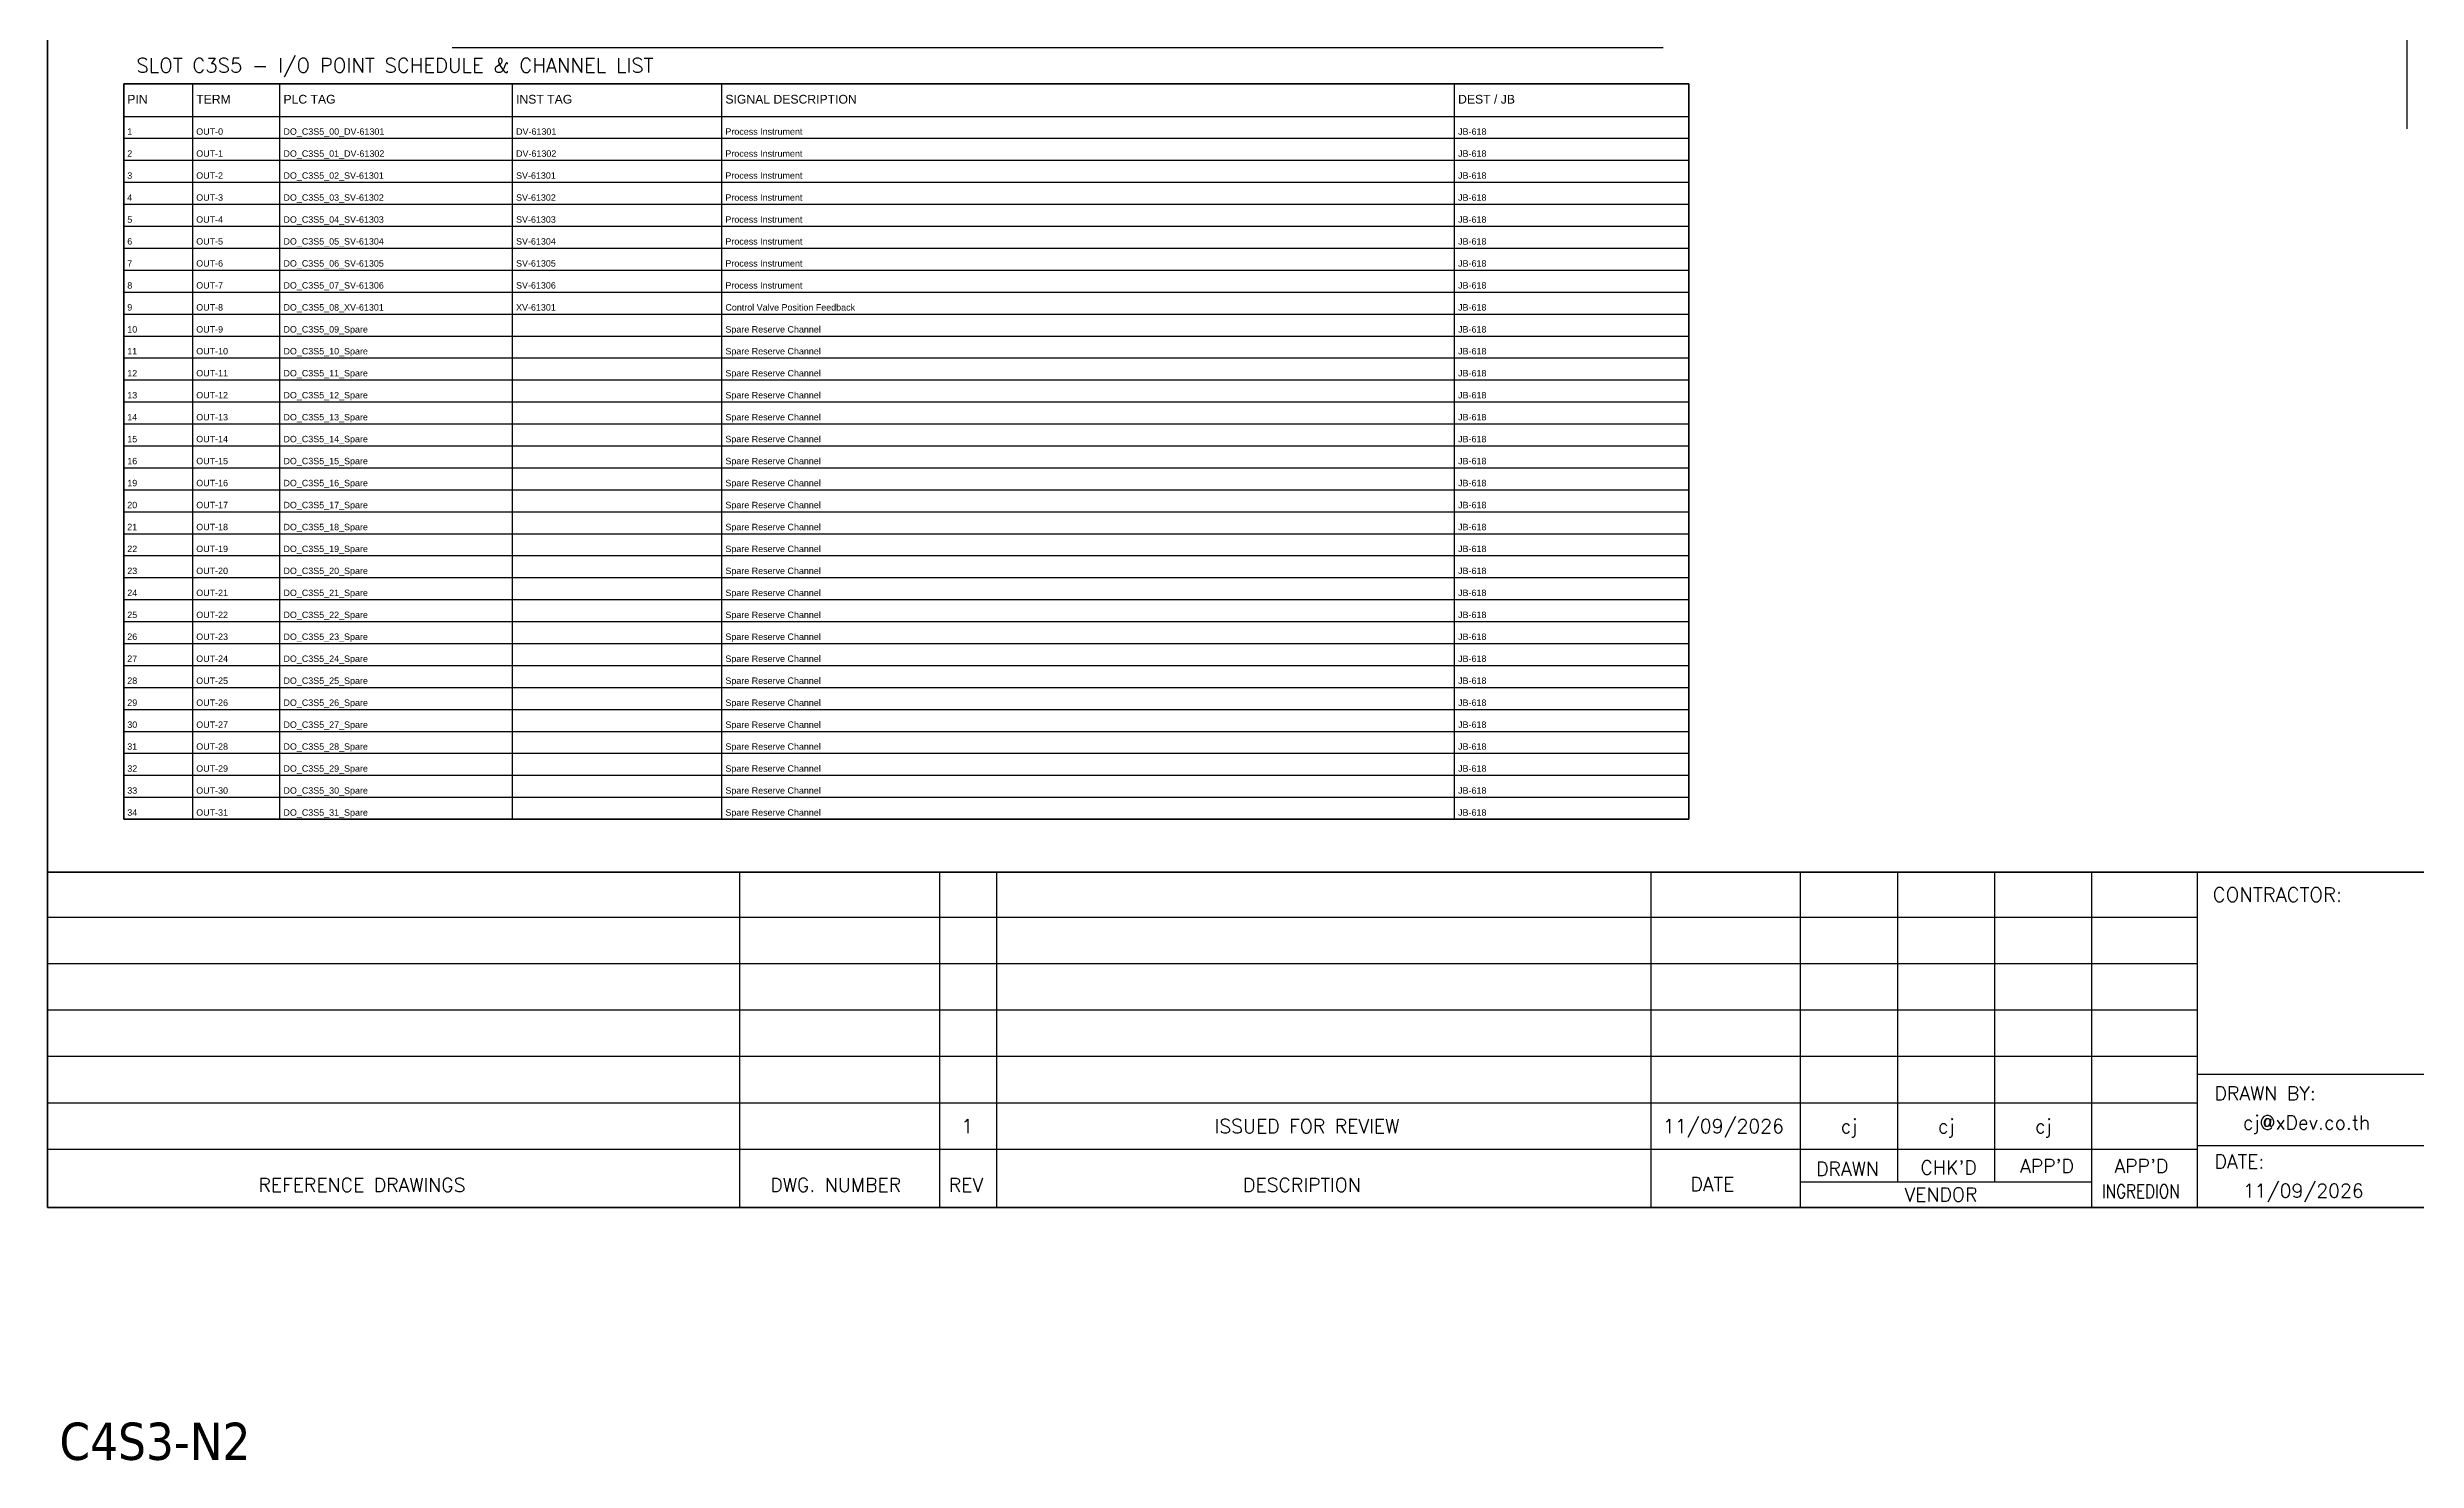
# Model space of a CAD drawing. Header units: millimetres. Extents: x 0 to 62600, y 0 to 14837.
# Drawn here: x 20967 to 23004, y 5791 to 7006 of the extents above; entities that cross this region are included whole.
import ezdxf
from ezdxf.enums import TextEntityAlignment as Align

# ---------------------------------------------------------------- set-up
doc = ezdxf.new("R2010")
doc.units = ezdxf.units.MM
for name, color, linetype in [('GT_1', 9, 'Continuous'), ('HELPPOINT', 7, 'Continuous'), ('MEMBER', 7, 'Continuous')]:
    doc.layers.add(name, color=color, linetype=linetype)
doc.layers.add('IE-WIRE', color=7, linetype='Continuous', lineweight=25)
doc.styles.add('ROMANS', font='romans.shx', dxfattribs={"width": 0.85, "height": 25})
doc.styles.get("Standard").update_dxf_attribs({"font": 'arial.ttf'})
doc.styles.add('Tahoma', font='')
doc.styles.get('Tahoma').set_extended_font_data('Tahoma')

msp = doc.modelspace()

# ---------------------------------------------------------------- linework, layer by layer
at = {"color": 7}
for p, q in [((21091.5, 6342.2), (21091.5, 6974.3)), ((21166.5, 6342.2), (21166.5, 6974.3)), ((21366.5, 6342.2), (21366.5, 6974.3)), ((21546.5, 6342.2), (21546.5, 6974.3)), ((22176.5, 6342.2), (22176.5, 6974.3)), ((21032.2, 6946.3), (22378, 6946.3))]:
    msp.add_line(p, q, dxfattribs=at)
at = {"color": 8}
for p, q in [((21032.2, 6927.5), (22378, 6927.5)), ((21032.2, 6908.6), (22378, 6908.6)), ((21032.2, 6889.7), (22378, 6889.7)), ((21032.2, 6870.8), (22378, 6870.8)), ((21032.2, 6851.9), (22378, 6851.9)), ((21032.2, 6833.1), (22378, 6833.1)), ((21032.2, 6814.2), (22378, 6814.2)), ((21032.2, 6795.3), (22378, 6795.3)), ((21032.2, 6776.4), (22378, 6776.4)), ((21032.2, 6757.5), (22378, 6757.5)), ((21032.2, 6738.7), (22378, 6738.7)), ((21032.2, 6719.8), (22378, 6719.8)), ((21032.2, 6700.9), (22378, 6700.9)), ((21032.2, 6682), (22378, 6682)), ((21032.2, 6663.2), (22378, 6663.2)), ((21032.2, 6644.3), (22378, 6644.3)), ((21032.2, 6625.4), (22378, 6625.4)), ((21032.2, 6606.5), (22378, 6606.5)), ((21032.2, 6587.6), (22378, 6587.6)), ((21032.2, 6568.8), (22378, 6568.8)), ((21032.2, 6549.9), (22378, 6549.9)), ((21032.2, 6531), (22378, 6531)), ((21032.2, 6512.1), (22378, 6512.1)), ((21032.2, 6493.3), (22378, 6493.3)), ((21032.2, 6474.4), (22378, 6474.4)), ((21032.2, 6455.5), (22378, 6455.5)), ((21032.2, 6436.6), (22378, 6436.6)), ((21032.2, 6417.7), (22378, 6417.7)), ((21032.2, 6398.9), (22378, 6398.9)), ((21032.2, 6380), (22378, 6380)), ((21032.2, 6361.1), (22378, 6361.1))]:
    msp.add_line(p, q, dxfattribs=at)
msp.add_lwpolyline([(21032.2, 6974.3), (22378, 6974.3), (22378, 6342.2), (21032.2, 6342.2)], close=True)
at = {"color": 7}
msp.add_lwpolyline([(21032.2, 6342.2), (22378, 6342.2), (22378, 6974.3), (21032.2, 6974.3), (21032.2, 6342.2)], dxfattribs=at)
at = {"layer": 'GT_1', "color": 4}
for p, q in [((21561.9, 6008.4), (21561.9, 6296.6)), ((21733.8, 6008.4), (21733.8, 6296.6)), ((21782.9, 6008.4), (21782.9, 6296.6)), ((22345.6, 6008.4), (22345.6, 6296.6)), ((22473.9, 6008.4), (22473.9, 6296.6)), ((22557.5, 6030.2), (22557.5, 6296.6)), ((22641, 6030.3), (22641, 6296.6)), ((22724.3, 6008.4), (22724.3, 6296.6)), ((22815.3, 6008.4), (22815.3, 6296.6)), ((22815.3, 6257.7), (20966.5, 6257.7)), ((22815.3, 6217.9), (20966.5, 6217.9)), ((22815.3, 6178), (20966.5, 6178)), ((22815.3, 6138.1), (20966.5, 6138.1)), ((23602.3, 6122.8), (22815.3, 6122.8)), ((22815.3, 6098.2), (20966.5, 6098.2)), ((22815.2, 6058.2), (20966.5, 6058.2)), ((23602.3, 6061.3), (22815.3, 6061.3)), ((22724.3, 6030.2), (22473.9, 6030.2))]:
    msp.add_line(p, q, dxfattribs=at)
at = {"layer": 'HELPPOINT', "color": 4, "lineweight": 35}
for p, q in [((20966.5, 6008.4), (20966.5, 8712.6)), ((20966.5, 6008.4), (20966.5, 8712.6)), ((24859.8, 6008.4), (20966.5, 6008.4)), ((24859.8, 6008.4), (20966.5, 6008.4))]:
    msp.add_line(p, q, dxfattribs=at)
at = {"layer": 'IE-WIRE', "color": 4, "ltscale": 25.4}
msp.add_line((22995.3, 8415.2), (22995.3, 6935.6), dxfattribs=at)
at = {"layer": 'IE-WIRE', "color": 4}
msp.add_line((21314.6, 7005.6), (22355.9, 7005.6), dxfattribs=at)
at = {"layer": 'MEMBER', "color": 4, "lineweight": 35}
msp.add_line((20966.5, 6296.6), (24859.8, 6296.6), dxfattribs=at)
msp.add_line((20966.5, 6296.6), (24859.8, 6296.6), dxfattribs=at)

# ---------------------------------------------------------------- texts
at = {"color": 3}
for s, p in [('PIN', (21035.2, 6957.3)), ('TERM', (21094.5, 6957.3)), ('PLC TAG', (21169.5, 6957.3)), ('INST TAG', (21369.5, 6957.3)), ('SIGNAL DESCRIPTION', (21549.5, 6957.3)), ('DEST / JB', (22179.5, 6957.3))]:
    msp.add_text(s, height=7.5, dxfattribs=at).set_placement(p)
at = {"color": 7}
for s, p in [('1', (21035.2, 6930.5)), ('OUT-0', (21094.5, 6930.5)), ('DO_C3S5_00_DV-61301', (21169.5, 6930.5)), ('DV-61301', (21369.5, 6930.5)), ('Process Instrument', (21549.5, 6930.5)), ('JB-618', (22179.5, 6930.5)), ('2', (21035.2, 6911.6)), ('OUT-1', (21094.5, 6911.6)), ('DO_C3S5_01_DV-61302', (21169.5, 6911.6)), ('DV-61302', (21369.5, 6911.6)), ('Process Instrument', (21549.5, 6911.6)), ('JB-618', (22179.5, 6911.6)), ('3', (21035.2, 6892.7)), ('OUT-2', (21094.5, 6892.7)), ('DO_C3S5_02_SV-61301', (21169.5, 6892.7)), ('SV-61301', (21369.5, 6892.7)), ('Process Instrument', (21549.5, 6892.7)), ('JB-618', (22179.5, 6892.7)), ('4', (21035.2, 6873.8)), ('OUT-3', (21094.5, 6873.8)), ('DO_C3S5_03_SV-61302', (21169.5, 6873.8)), ('SV-61302', (21369.5, 6873.8)), ('Process Instrument', (21549.5, 6873.8)), ('JB-618', (22179.5, 6873.8)), ('5', (21035.2, 6854.9)), ('OUT-4', (21094.5, 6854.9)), ('DO_C3S5_04_SV-61303', (21169.5, 6854.9)), ('SV-61303', (21369.5, 6854.9)), ('Process Instrument', (21549.5, 6854.9)), ('JB-618', (22179.5, 6854.9)), ('6', (21035.2, 6836.1)), ('OUT-5', (21094.5, 6836.1)), ('DO_C3S5_05_SV-61304', (21169.5, 6836.1)), ('SV-61304', (21369.5, 6836.1)), ('Process Instrument', (21549.5, 6836.1)), ('JB-618', (22179.5, 6836.1)), ('7', (21035.2, 6817.2)), ('OUT-6', (21094.5, 6817.2)), ('DO_C3S5_06_SV-61305', (21169.5, 6817.2)), ('SV-61305', (21369.5, 6817.2)), ('Process Instrument', (21549.5, 6817.2)), ('JB-618', (22179.5, 6817.2)), ('8', (21035.2, 6798.3)), ('9', (21035.2, 6779.4)), ('OUT-7', (21094.5, 6798.3)), ('OUT-8', (21094.5, 6779.4)), ('DO_C3S5_07_SV-61306', (21169.5, 6798.3)), ('DO_C3S5_08_XV-61301', (21169.5, 6779.4)), ('XV-61301', (21369.5, 6779.4)), ('SV-61306', (21369.5, 6798.3)), ('Control Valve Position Feedback', (21549.5, 6779.4)), ('Process Instrument', (21549.5, 6798.3)), ('JB-618', (22179.5, 6798.3)), ('JB-618', (22179.5, 6779.4)), ('10', (21035.2, 6760.5)), ('OUT-9', (21094.5, 6760.5)), ('DO_C3S5_09_Spare', (21169.5, 6760.5)), ('Spare Reserve Channel', (21549.5, 6760.5)), ('JB-618', (22179.5, 6760.5)), ('11', (21035.2, 6741.7)), ('OUT-10', (21094.5, 6741.7)), ('DO_C3S5_10_Spare', (21169.5, 6741.7)), ('Spare Reserve Channel', (21549.5, 6741.7)), ('JB-618', (22179.5, 6741.7)), ('12', (21035.2, 6722.8)), ('OUT-11', (21094.5, 6722.8)), ('DO_C3S5_11_Spare', (21169.5, 6722.8)), ('Spare Reserve Channel', (21549.5, 6722.8)), ('JB-618', (22179.5, 6722.8)), ('13', (21035.2, 6703.9)), ('OUT-12', (21094.5, 6703.9)), ('DO_C3S5_12_Spare', (21169.5, 6703.9)), ('Spare Reserve Channel', (21549.5, 6703.9)), ('JB-618', (22179.5, 6703.9)), ('14', (21035.2, 6685)), ('OUT-13', (21094.5, 6685)), ('DO_C3S5_13_Spare', (21169.5, 6685)), ('Spare Reserve Channel', (21549.5, 6685)), ('JB-618', (22179.5, 6685)), ('15', (21035.2, 6666.2)), ('OUT-14', (21094.5, 6666.2)), ('DO_C3S5_14_Spare', (21169.5, 6666.2)), ('Spare Reserve Channel', (21549.5, 6666.2)), ('JB-618', (22179.5, 6666.2)), ('16', (21035.2, 6647.3)), ('OUT-15', (21094.5, 6647.3)), ('DO_C3S5_15_Spare', (21169.5, 6647.3)), ('Spare Reserve Channel', (21549.5, 6647.3)), ('JB-618', (22179.5, 6647.3)), ('19', (21035.2, 6628.4)), ('OUT-16', (21094.5, 6628.4)), ('DO_C3S5_16_Spare', (21169.5, 6628.4)), ('Spare Reserve Channel', (21549.5, 6628.4)), ('JB-618', (22179.5, 6628.4)), ('20', (21035.2, 6609.5)), ('OUT-17', (21094.5, 6609.5)), ('DO_C3S5_17_Spare', (21169.5, 6609.5)), ('Spare Reserve Channel', (21549.5, 6609.5)), ('JB-618', (22179.5, 6609.5)), ('21', (21035.2, 6590.6)), ('OUT-18', (21094.5, 6590.6)), ('DO_C3S5_18_Spare', (21169.5, 6590.6)), ('Spare Reserve Channel', (21549.5, 6590.6)), ('JB-618', (22179.5, 6590.6)), ('22', (21035.2, 6571.8)), ('OUT-19', (21094.5, 6571.8)), ('DO_C3S5_19_Spare', (21169.5, 6571.8)), ('Spare Reserve Channel', (21549.5, 6571.8)), ('JB-618', (22179.5, 6571.8)), ('23', (21035.2, 6552.9)), ('24', (21035.2, 6534)), ('OUT-20', (21094.5, 6552.9)), ('OUT-21', (21094.5, 6534)), ('DO_C3S5_20_Spare', (21169.5, 6552.9)), ('DO_C3S5_21_Spare', (21169.5, 6534)), ('Spare Reserve Channel', (21549.5, 6552.9)), ('Spare Reserve Channel', (21549.5, 6534)), ('JB-618', (22179.5, 6552.9)), ('JB-618', (22179.5, 6534)), ('25', (21035.2, 6515.1)), ('OUT-22', (21094.5, 6515.1)), ('DO_C3S5_22_Spare', (21169.5, 6515.1)), ('Spare Reserve Channel', (21549.5, 6515.1)), ('JB-618', (22179.5, 6515.1)), ('26', (21035.2, 6496.3)), ('OUT-23', (21094.5, 6496.3)), ('DO_C3S5_23_Spare', (21169.5, 6496.3)), ('Spare Reserve Channel', (21549.5, 6496.3)), ('JB-618', (22179.5, 6496.3)), ('27', (21035.2, 6477.4)), ('OUT-24', (21094.5, 6477.4)), ('DO_C3S5_24_Spare', (21169.5, 6477.4)), ('Spare Reserve Channel', (21549.5, 6477.4)), ('JB-618', (22179.5, 6477.4)), ('28', (21035.2, 6458.5)), ('OUT-25', (21094.5, 6458.5)), ('DO_C3S5_25_Spare', (21169.5, 6458.5)), ('Spare Reserve Channel', (21549.5, 6458.5)), ('JB-618', (22179.5, 6458.5)), ('29', (21035.2, 6439.6)), ('OUT-26', (21094.5, 6439.6)), ('DO_C3S5_26_Spare', (21169.5, 6439.6)), ('Spare Reserve Channel', (21549.5, 6439.6)), ('JB-618', (22179.5, 6439.6)), ('30', (21035.2, 6420.7)), ('OUT-27', (21094.5, 6420.7)), ('DO_C3S5_27_Spare', (21169.5, 6420.7)), ('Spare Reserve Channel', (21549.5, 6420.7)), ('JB-618', (22179.5, 6420.7)), ('31', (21035.2, 6401.9)), ('OUT-28', (21094.5, 6401.9)), ('DO_C3S5_28_Spare', (21169.5, 6401.9)), ('Spare Reserve Channel', (21549.5, 6401.9)), ('JB-618', (22179.5, 6401.9)), ('32', (21035.2, 6383)), ('OUT-29', (21094.5, 6383)), ('DO_C3S5_29_Spare', (21169.5, 6383)), ('Spare Reserve Channel', (21549.5, 6383)), ('JB-618', (22179.5, 6383)), ('33', (21035.2, 6364.1)), ('OUT-30', (21094.5, 6364.1)), ('DO_C3S5_30_Spare', (21169.5, 6364.1)), ('Spare Reserve Channel', (21549.5, 6364.1)), ('JB-618', (22179.5, 6364.1)), ('34', (21035.2, 6345.2)), ('OUT-31', (21094.5, 6345.2)), ('DO_C3S5_31_Spare', (21169.5, 6345.2)), ('Spare Reserve Channel', (21549.5, 6345.2)), ('JB-618', (22179.5, 6345.2))]:
    msp.add_text(s, height=5.5, dxfattribs=at).set_placement(p)
at = {"color": 2, "style": 'Tahoma'}
msp.add_text('C4S3-N2', height=32, dxfattribs=at).set_placement((20976.9, 5791.5))
at = {"layer": 'MEMBER', "color": 4, "ltscale": 0.8, "style": 'ROMANS'}
for s, height, p in [('SLOT C3S5 - I/O POINT SCHEDULE & CHANNEL LIST', 12.35, (21043.1, 6984)), ('CONTRACTOR:', 12.35, (22828.4, 6271.2)), ('DRAWN BY:', 11.88, (22829.9, 6100.6)), ('cj@xDev.co.th', 11.875, (22854.3, 6075.6)), ('DATE:', 11.88, (22829.9, 6042)), ('REFERENCE DRAWINGS', 11.875, (21147.9, 6021.9)), ('DWG. NUMBER', 11.875, (21588.1, 6021.9)), ('REV', 11.88, (21741.6, 6021.9)), ('DESCRIPTION', 11.875, (21994.5, 6021.9)), ('DATE', 11.88, (22379.3, 6022.6)), ('DRAWN', 11.88, (22487.3, 6035.7)), ("CHK'D", 11.88, (22577.1, 6036.9)), ("APP'D", 11.88, (22662.7, 6038.1)), ("APP'D", 11.88, (22743.9, 6038.1)), ('11/09/2026', 11.88, (22854.3, 6016.9)), ('VENDOR', 11.88, (22563.4, 6013.6))]:
    msp.add_text(s, height=height, dxfattribs=at).set_placement(p)
for s, height, p in [('1', 11.9, (21757.4, 6078.4)), ('ISSUED FOR REVIEW', 11.875, (22049.5, 6078.4)), ('11/09/2026', 11.88, (22407.7, 6078.4)), ('cj', 11.88, (22515.6, 6078.4)), ('cj', 11.88, (22599.2, 6078.4)), ('cj', 11.88, (22682.7, 6078.4))]:
    msp.add_text(s, height=height, dxfattribs=at).set_placement(p, align=Align.MIDDLE_CENTER)
at = {"layer": 'MEMBER', "color": 4, "ltscale": 0.8, "style": 'ROMANS', "width": 0.8}
msp.add_text('INGREDION', height=11.88, dxfattribs=at).set_placement((22733.1, 6016.4))

doc.saveas('drawing.dxf')
